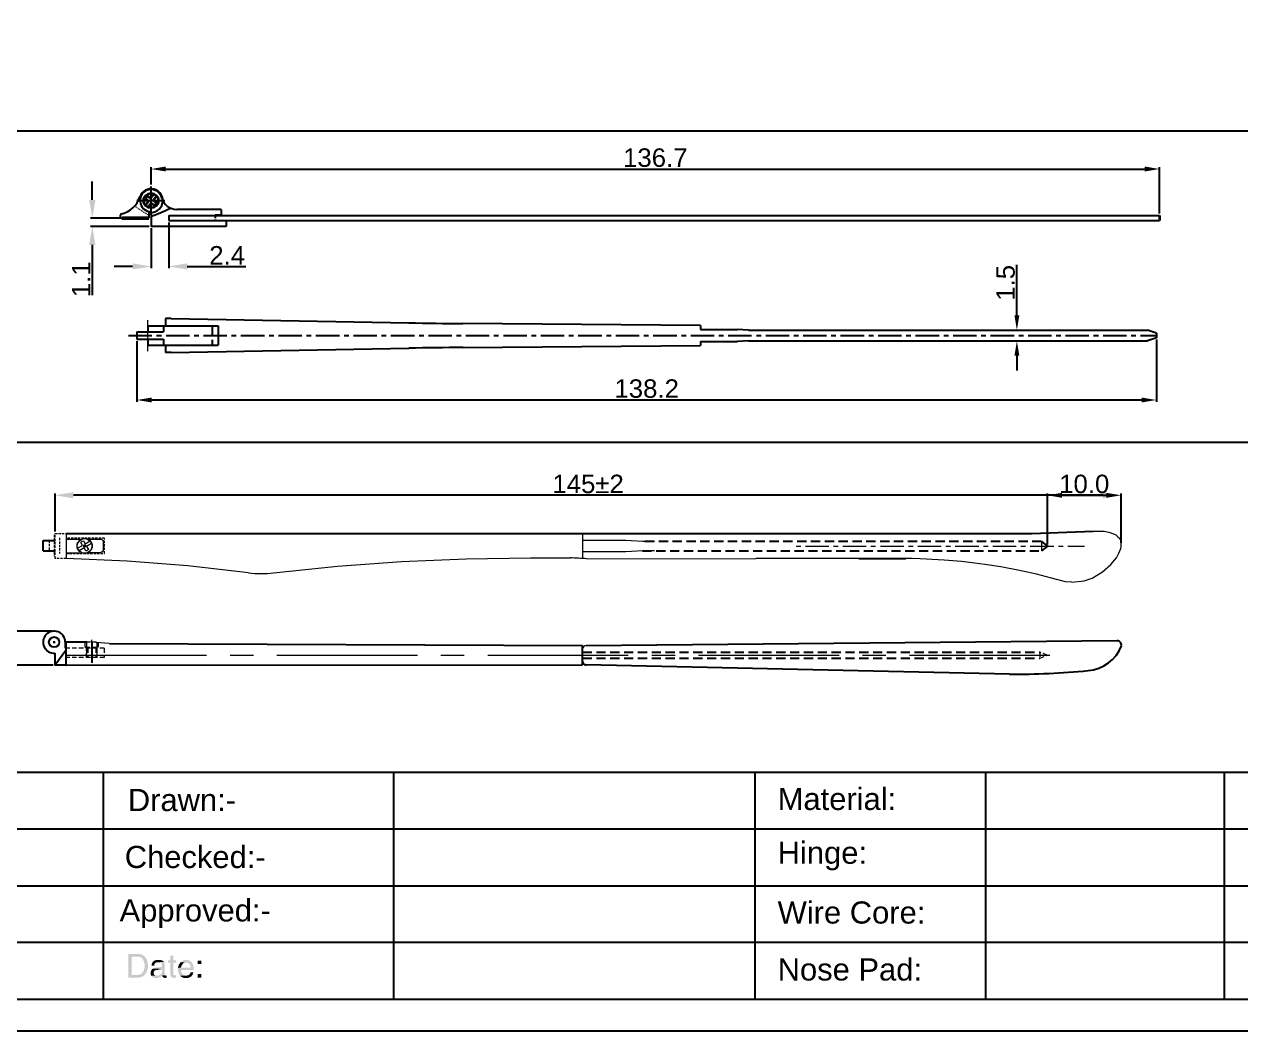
# Model space of a CAD drawing. Header units: millimetres. Extents: x 7018 to 13530, y 4187 to 5692.
# Drawn here: x 8500.9 to 8665.8, y 4951.9 to 5088.3 of the extents above; entities that cross this region are included whole.
import ezdxf

# ---------------------------------------------------------------- set-up
doc = ezdxf.new("R2010")
doc.units = ezdxf.units.MM
for name, pattern in [('CENTER', [50.8, 31.75, -6.35, 6.35, -6.35]), ('CENTER2', [28.575, 19.05, -3.175, 3.175, -3.175]), ('DASHEDX2', [38.1, 25.4, -12.7]), ('HIDDEN2', [0.1875, 0.125, -0.0625]), ('虛線', [19.05, 12.7, -6.35])]:
    doc.linetypes.add(name, pattern=pattern)
for name, color, linetype, lineweight in [('4 虛線', 2, '虛線', 9), ('DIM', 4, 'Continuous', 9), ('odj', 4, 'Continuous', 35), ('粗实线', 4, 'Continuous', 50), ('虚线', 1, 'HIDDEN2', 9)]:
    doc.layers.add(name, color=color, linetype=linetype, lineweight=lineweight)
for name, color, linetype in [('Center Line', 2, 'CENTER2'), ('Dimension', 3, 'Continuous'), ('hid', 3, 'DASHEDX2'), ('Hidden Line', 1, 'HIDDEN2'), ('PDF_0', 7, 'Continuous'), ('PDF_HID', 7, 'Continuous'), ('PDF_所有虚线', 7, 'Continuous'), ('中心线', 1, 'CENTER2')]:
    doc.layers.add(name, color=color, linetype=linetype)
doc.styles.get("Standard").update_dxf_attribs({"font": 'arial.ttf'})
doc.dimstyles.new('Standard$0', dxfattribs={"dimtxt": 2.3, "dimasz": 2, "dimexe": 1, "dimexo": 1, "dimgap": 1, "dimtad": 1, "dimdec": 1, "dimzin": 0, "dimdsep": 46, "dimtxsty": 'Standard', "dimcen": 0, "dimclrd": 4, "dimclre": 4, "dimclrt": 4, "dimadec": 1, "dimazin": 0, "dimtfac": 1, "dimtdec": 1, "dimtofl": 0, "dimtmove": 0, "dimatfit": 0, "dimfxl": 1, "dimtfillclr": 256, "dimtolj": 1, "dimtzin": 0, "dimlwd": -1, "dimlwe": -1, "dimarcsym": 1})

# ---------------------------------------------------------------- blocks, each defined once
blk = doc.blocks.new('*D2065')
at = {"layer": 'Defpoints', "color": 0, "transparency": 16777216}
for p in [(8520.51, 5061.66), (8518.11, 5060.86), (8518.11, 5055.44)]:
    blk.add_point(p, dxfattribs=at)
at = {"layer": 'Dimension', "color": 3, "transparency": 16777216}
for p, q in [((8520.51, 5061.41), (8520.51, 5055.19)), ((8518.11, 5060.61), (8518.11, 5055.19)), ((8515.61, 5055.44), (8513.11, 5055.44)), ((8523.01, 5055.44), (8530.97, 5055.44))]:
    blk.add_line(p, q, dxfattribs=at)
for points in [[(8515.61, 5055.86), (8515.61, 5055.03), (8518.11, 5055.44)], [(8523.01, 5055.86), (8523.01, 5055.03), (8520.51, 5055.44)]]:
    blk.add_solid(points, dxfattribs=at)
at = {"layer": 'Dimension', "transparency": 16777216, "insert": (8528.43, 5056.95), "char_height": 2.5, "attachment_point": 5}
blk.add_mtext('\\A1;2.4', dxfattribs=at)
blk = doc.blocks.new('*D3096')
at = {"layer": 'Defpoints', "color": 0, "transparency": 16777216}
for p in [(8517.81, 5061.96), (8510.15, 5060.86), (8518.11, 5060.86)]:
    blk.add_point(p, dxfattribs=at)
at = {"layer": 'Dimension', "color": 3, "transparency": 16777216}
for p, q in [((8510.15, 5064.46), (8510.15, 5066.96)), ((8517.56, 5061.96), (8509.9, 5061.96)), ((8517.86, 5060.86), (8509.9, 5060.86)), ((8510.15, 5058.36), (8510.15, 5051.53))]:
    blk.add_line(p, q, dxfattribs=at)
for points in [[(8509.73, 5064.46), (8510.57, 5064.46), (8510.15, 5061.96)], [(8509.73, 5058.36), (8510.57, 5058.36), (8510.15, 5060.86)]]:
    blk.add_solid(points, dxfattribs=at)
at = {"layer": 'Dimension', "transparency": 16777216, "insert": (8508.64, 5053.7), "char_height": 2.5, "attachment_point": 5, "rotation": 90}
blk.add_mtext('\\A1;1.1', dxfattribs=at)
blk = doc.blocks.new('1.8螺丝（十平面）')
at = {"layer": 'odj'}
for p, q in [((-0.45, 0.57), (-0.69, 0.25)), ((-0.69, 0.25), (-0.29, -0.04)), ((-0.45, 0.57), (-0.05, 0.28)), ((0.36, 0.83), (-0.05, 0.28)), ((0.68, 0.59), (0.27, 0.04)), ((0.27, 0.04), (0.67, -0.27)), ((-0.29, -0.04), (-0.69, -0.57)), ((0.03, -0.28), (-0.38, -0.82)), ((0.03, -0.28), (0.43, -0.59)), ((0.67, -0.27), (0.43, -0.59))]:
    blk.add_line(p, q, dxfattribs=at)
blk.add_circle((0, 0), 0.9, dxfattribs=at)
blk = doc.blocks.new('*D3097')
at = {"layer": 'Defpoints', "color": 0, "transparency": 16777216}
for p in [(8516.19, 5045.58), (8654.39, 5045.78), (8516.19, 5037.34)]:
    blk.add_point(p, dxfattribs=at)
at = {"layer": 'Dimension', "color": 3, "transparency": 16777216}
for p, q in [((8516.19, 5045.33), (8516.19, 5037.09)), ((8654.39, 5045.53), (8654.39, 5037.09)), ((8652.39, 5037.34), (8518.19, 5037.34))]:
    blk.add_line(p, q, dxfattribs=at)
for points in [[(8518.19, 5037.67), (8518.19, 5037.01), (8516.19, 5037.34)], [(8652.39, 5037.67), (8652.39, 5037.01), (8654.39, 5037.34)]]:
    blk.add_solid(points, dxfattribs=at)
at = {"layer": 'Dimension', "transparency": 16777216, "insert": (8585.29, 5038.87), "char_height": 2.5, "attachment_point": 5}
blk.add_mtext('\\A1;138.2', dxfattribs=at)
blk = doc.blocks.new('*D3098')
at = {"layer": 'Defpoints', "color": 0, "transparency": 16777216}
for p in [(8635.22, 5046.8), (8635.47, 5046.8), (8635.22, 5045.35)]:
    blk.add_point(p, dxfattribs=at)
at = {"layer": 'Dimension', "color": 3, "transparency": 16777216}
for p, q in [((8635.47, 5048.8), (8635.47, 5055.64)), ((8635.47, 5046.8), (8635.72, 5046.8)), ((8635.47, 5045.35), (8635.72, 5045.35)), ((8635.47, 5043.35), (8635.47, 5041.35))]:
    blk.add_line(p, q, dxfattribs=at)
for points in [[(8635.14, 5048.8), (8635.8, 5048.8), (8635.47, 5046.8)], [(8635.14, 5043.35), (8635.8, 5043.35), (8635.47, 5045.35)]]:
    blk.add_solid(points, dxfattribs=at)
at = {"layer": 'Dimension', "transparency": 16777216, "insert": (8633.94, 5053.22), "char_height": 2.5, "attachment_point": 5, "rotation": 90}
blk.add_mtext('\\A1;1.5', dxfattribs=at)
blk = doc.blocks.new('*D3099')
at = {"layer": 'Defpoints', "color": 0, "transparency": 16777216}
for p in [(8654.81, 5068.64), (8518.11, 5066.28), (8654.81, 5062.36)]:
    blk.add_point(p, dxfattribs=at)
at = {"layer": 'Dimension', "color": 3, "transparency": 16777216}
for p, q in [((8518.11, 5066.53), (8518.11, 5068.89)), ((8520.11, 5068.64), (8652.81, 5068.64)), ((8654.81, 5062.61), (8654.81, 5068.89))]:
    blk.add_line(p, q, dxfattribs=at)
for points in [[(8520.11, 5068.98), (8520.11, 5068.31), (8518.11, 5068.64)], [(8652.81, 5068.98), (8652.81, 5068.31), (8654.81, 5068.64)]]:
    blk.add_solid(points, dxfattribs=at)
at = {"layer": 'Dimension', "transparency": 16777216, "insert": (8586.46, 5070.17), "char_height": 2.5, "attachment_point": 5}
blk.add_mtext('\\A1;136.7', dxfattribs=at)
blk = doc.blocks.new('*D3102')
at = {"layer": 'Defpoints', "color": 0, "transparency": 16777216}
for p in [(8505.1, 5024.43), (8505.1, 5019.25), (8649.6, 5017.78)]:
    blk.add_point(p, dxfattribs=at)
at = {"layer": 'Dimension', "color": 3, "transparency": 16777216}
for p, q in [((8505.1, 5019.5), (8505.1, 5024.68)), ((8647.1, 5024.43), (8507.6, 5024.43)), ((8649.6, 5018.03), (8649.6, 5024.68))]:
    blk.add_line(p, q, dxfattribs=at)
for points in [[(8507.6, 5024.84), (8507.6, 5024.01), (8505.1, 5024.43)], [(8647.1, 5024.84), (8647.1, 5024.01), (8649.6, 5024.43)]]:
    blk.add_solid(points, dxfattribs=at)
at = {"layer": 'Dimension', "transparency": 16777216, "insert": (8577.35, 5025.95), "char_height": 2.5, "attachment_point": 5}
blk.add_mtext('\\A1;145±2', dxfattribs=at)
blk = doc.blocks.new('*D3103')
at = {"layer": 'Defpoints', "color": 0, "transparency": 16777216}
for p in [(8649.6, 5024.43), (8639.6, 5017.53), (8649.6, 5017.72)]:
    blk.add_point(p, dxfattribs=at)
at = {"layer": 'Dimension', "color": 3, "transparency": 16777216}
for p, q in [((8639.6, 5017.78), (8639.6, 5024.68)), ((8641.6, 5024.43), (8647.6, 5024.43)), ((8649.6, 5017.97), (8649.6, 5024.68))]:
    blk.add_line(p, q, dxfattribs=at)
for points in [[(8641.6, 5024.76), (8641.6, 5024.09), (8639.6, 5024.43)], [(8647.6, 5024.76), (8647.6, 5024.09), (8649.6, 5024.43)]]:
    blk.add_solid(points, dxfattribs=at)
at = {"layer": 'Dimension', "transparency": 16777216, "insert": (8644.6, 5025.95), "char_height": 2.5, "attachment_point": 5}
blk.add_mtext('\\A1;10.0', dxfattribs=at)
blk = doc.blocks.new('*D2067')
at = {"layer": 'Defpoints', "color": 0, "transparency": 16777216}
for p in [(8497.54, 5006.02), (8504.98, 5006.02), (8505.08, 5001.42)]:
    blk.add_point(p, dxfattribs=at)
at = {"layer": 'Dimension', "color": 3, "transparency": 16777216}
for p, q in [((8504.73, 5006.02), (8497.29, 5006.02)), ((8497.54, 5004.02), (8497.54, 5003.42)), ((8504.83, 5001.42), (8497.29, 5001.42)), ((8497.54, 5001.42), (8497.54, 4991.27))]:
    blk.add_line(p, q, dxfattribs=at)
for points in [[(8497.21, 5004.02), (8497.87, 5004.02), (8497.54, 5006.02)], [(8497.21, 5003.42), (8497.87, 5003.42), (8497.54, 5001.42)]]:
    blk.add_solid(points, dxfattribs=at)
at = {"layer": 'Dimension', "transparency": 16777216, "insert": (8496.01, 4993.85), "char_height": 2.5, "attachment_point": 5, "rotation": 90}
blk.add_mtext('\\A1;4.6', dxfattribs=at)
blk = doc.blocks.new('ergere')
for p, q in [((2250.31, 1492.68), (2250.31, 1495.48)), ((2250.31, 1495.48), (2253.51, 1495.48)), ((2250.31, 1492.68), (2253.51, 1492.68))]:
    blk.add_line(p, q)
at = {"layer": 'Hidden Line', "linetype": 'HIDDEN2', "lineweight": 20, "ltscale": 5}
for p, q in [((2253.31, 1497.01), (2253.31, 1491.27)), ((2251.91, 1495.48), (2251.91, 1492.68)), ((2254.71, 1496.18), (2254.71, 1491.98))]:
    blk.add_line(p, q, dxfattribs=at)
blk.add_lwpolyline([(2256.51, 1497.37), (2256.51, 1490.65), (2253.51, 1490.65), (2253.51, 1497.37)], close=True, dxfattribs=at)
blk.add_lwpolyline([(2256.51, 1491.98), (2266.91, 1491.98), (2266.91, 1496.15), (2256.51, 1496.15)], dxfattribs=at)

msp = doc.modelspace()

# ---------------------------------------------------------------- hatches: boundary and pattern name
at = {"transparency": 33554559}
for points in [[(8516.326, 4962.27), (8515.017, 4962.27), (8515.017, 4959.065), (8516.507, 4959.065), (8516.597, 4959.111), (8516.687, 4959.111), (8516.778, 4959.156), (8516.823, 4959.156), (8516.913, 4959.201), (8517.003, 4959.246), (8517.048, 4959.291), (8517.139, 4959.336), (8517.184, 4959.381), (8517.229, 4959.427), (8515.469, 4959.427), (8515.469, 4961.909), (8516.281, 4961.909), (8517.229, 4961.954), (8517.139, 4961.999), (8517.093, 4962.044), (8517.003, 4962.089), (8516.958, 4962.134), (8516.868, 4962.18), (8516.778, 4962.225), (8516.597, 4962.225), (8516.552, 4962.27), (8516.462, 4962.27)], [(8517.229, 4961.954), (8516.281, 4961.909), (8516.416, 4961.909), (8516.507, 4961.864), (8516.597, 4961.864), (8516.642, 4961.819), (8516.732, 4961.819), (8516.823, 4961.773), (8516.868, 4961.683), (8516.913, 4961.638), (8517.003, 4961.593), (8517.048, 4961.503), (8517.048, 4961.457), (8517.093, 4961.367), (8517.139, 4961.322), (8517.139, 4961.232), (8517.184, 4961.142), (8517.184, 4961.051), (8517.229, 4960.961), (8517.229, 4960.374), (8517.184, 4960.284), (8517.184, 4960.194), (8517.139, 4960.103), (8517.139, 4960.013), (8517.093, 4959.968), (8517.048, 4959.878), (8517.003, 4959.833), (8516.958, 4959.742), (8516.958, 4959.742), (8516.913, 4959.652), (8516.823, 4959.607), (8516.778, 4959.562), (8516.687, 4959.517), (8516.597, 4959.517), (8516.552, 4959.472), (8516.462, 4959.472), (8516.371, 4959.427), (8515.469, 4959.427), (8517.229, 4959.427), (8517.319, 4959.517), (8517.319, 4959.517), (8517.364, 4959.607), (8517.409, 4959.652), (8517.454, 4959.697), (8517.5, 4959.788), (8517.545, 4959.878), (8517.545, 4959.923), (8517.59, 4960.013), (8517.59, 4960.103), (8517.635, 4960.194), (8517.635, 4960.284), (8517.68, 4960.374), (8517.68, 4960.916), (8517.635, 4961.006), (8517.635, 4961.187), (8517.59, 4961.277), (8517.59, 4961.322), (8517.545, 4961.412), (8517.545, 4961.503), (8517.5, 4961.548), (8517.454, 4961.638), (8517.409, 4961.728), (8517.364, 4961.773), (8517.319, 4961.819), (8517.274, 4961.909)], [(8519.892, 4961.187), (8519.079, 4961.142), (8519.26, 4961.142), (8519.305, 4961.096), (8519.395, 4961.096), (8519.44, 4961.051), (8519.531, 4961.006), (8519.576, 4960.916), (8519.576, 4960.826), (8519.621, 4960.735), (8519.621, 4960.735), (8519.576, 4960.645), (8519.576, 4960.6), (8519.531, 4960.555), (8519.44, 4960.51), (8519.395, 4960.51), (8519.305, 4960.465), (8518.808, 4960.419), (8518.673, 4960.419), (8518.583, 4960.374), (8518.493, 4960.329), (8518.447, 4960.329), (8518.357, 4960.284), (8519.621, 4960.239), (8519.621, 4959.923), (8519.576, 4959.833), (8519.576, 4959.697), (8519.531, 4959.652), (8519.44, 4959.562), (8519.395, 4959.517), (8519.35, 4959.472), (8519.305, 4959.427), (8519.215, 4959.381), (8519.124, 4959.381), (8519.034, 4959.336), (8518.131, 4959.336), (8518.177, 4959.246), (8518.267, 4959.201), (8518.312, 4959.156), (8518.357, 4959.111), (8518.447, 4959.065), (8518.493, 4959.065), (8518.583, 4959.02), (8519.079, 4959.02), (8519.124, 4959.065), (8519.215, 4959.111), (8519.305, 4959.111), (8519.35, 4959.156), (8519.44, 4959.201), (8519.531, 4959.291), (8519.531, 4959.291), (8519.621, 4959.381), (8520.027, 4959.381), (8519.982, 4959.472), (8519.982, 4960.916), (8519.937, 4961.006), (8519.937, 4961.096)], [(8519.124, 4961.457), (8518.808, 4961.457), (8518.718, 4961.412), (8518.628, 4961.367), (8518.583, 4961.367), (8518.493, 4961.322), (8518.447, 4961.277), (8518.402, 4961.232), (8518.357, 4961.187), (8518.312, 4961.142), (8518.267, 4961.051), (8518.222, 4960.961), (8518.177, 4960.871), (8518.177, 4960.69), (8518.538, 4960.69), (8518.538, 4960.826), (8518.583, 4960.916), (8518.628, 4960.961), (8518.673, 4961.051), (8518.718, 4961.051), (8518.808, 4961.096), (8518.899, 4961.142), (8519.079, 4961.142), (8519.892, 4961.187), (8519.846, 4961.232), (8519.756, 4961.277), (8519.711, 4961.322), (8519.666, 4961.367), (8519.576, 4961.412), (8519.485, 4961.412), (8519.44, 4961.457), (8519.215, 4961.457)], [(8521.155, 4962.044), (8520.749, 4962.044), (8520.749, 4961.412), (8520.433, 4961.412), (8520.433, 4961.096), (8520.749, 4961.096), (8520.749, 4959.381), (8520.794, 4959.291), (8520.839, 4959.201), (8520.839, 4959.156), (8520.885, 4959.111), (8520.93, 4959.111), (8521.02, 4959.065), (8521.11, 4959.065), (8521.2, 4959.02), (8521.246, 4959.02), (8521.291, 4959.065), (8521.516, 4959.065), (8521.516, 4959.381), (8521.291, 4959.381), (8521.2, 4959.427), (8521.155, 4959.472), (8521.155, 4961.096), (8521.516, 4961.096), (8521.516, 4961.412), (8521.155, 4961.412)], [(8522.87, 4961.457), (8522.645, 4961.457), (8522.554, 4961.412), (8522.509, 4961.412), (8522.419, 4961.367), (8522.329, 4961.322), (8522.284, 4961.277), (8522.193, 4961.232), (8522.148, 4961.187), (8522.103, 4961.142), (8522.87, 4961.096), (8523.051, 4961.096), (8523.141, 4961.051), (8523.231, 4961.006), (8523.277, 4960.961), (8523.322, 4960.916), (8523.322, 4960.916), (8523.367, 4960.826), (8523.412, 4960.78), (8523.457, 4960.69), (8523.457, 4960.6), (8523.502, 4960.51), (8523.502, 4960.419), (8522.193, 4960.419), (8521.787, 4960.374), (8521.787, 4959.923), (8521.832, 4959.833), (8521.832, 4959.742), (8521.877, 4959.652), (8521.877, 4959.607), (8521.923, 4959.517), (8521.968, 4959.427), (8522.013, 4959.381), (8522.058, 4959.336), (8522.87, 4959.336), (8522.78, 4959.336), (8522.69, 4959.381), (8522.6, 4959.381), (8522.554, 4959.427), (8522.464, 4959.472), (8522.419, 4959.517), (8522.374, 4959.562), (8522.329, 4959.607), (8522.284, 4959.652), (8522.284, 4959.742), (8522.238, 4959.788), (8522.238, 4959.878), (8522.193, 4960.013), (8522.193, 4960.103), (8523.908, 4960.103), (8523.908, 4960.419), (8523.863, 4960.51), (8523.863, 4960.69), (8523.818, 4960.78), (8523.773, 4960.871), (8523.773, 4960.916), (8523.728, 4961.006), (8523.683, 4961.051), (8523.638, 4961.142), (8523.592, 4961.187), (8523.502, 4961.232), (8523.457, 4961.277), (8523.367, 4961.322), (8523.322, 4961.367), (8523.231, 4961.412), (8523.141, 4961.457), (8522.961, 4961.457)], [(8522.103, 4961.142), (8522.058, 4961.096), (8522.013, 4961.006), (8521.968, 4960.961), (8521.923, 4960.871), (8521.877, 4960.826), (8521.877, 4960.735), (8521.832, 4960.645), (8521.832, 4960.555), (8521.787, 4960.465), (8521.787, 4960.374), (8522.193, 4960.419), (8522.193, 4960.51), (8522.238, 4960.6), (8522.238, 4960.69), (8522.284, 4960.735), (8522.329, 4960.826), (8522.374, 4960.871), (8522.419, 4960.916), (8522.464, 4961.006), (8522.554, 4961.051), (8522.6, 4961.051), (8522.69, 4961.096), (8522.87, 4961.096)], [(8524.946, 4960.916), (8524.946, 4961.367), (8524.45, 4961.367), (8524.45, 4960.916)], [(8518.357, 4960.284), (8518.312, 4960.239), (8518.222, 4960.194), (8518.222, 4960.149), (8518.177, 4960.103), (8518.131, 4960.013), (8518.086, 4959.968), (8518.086, 4959.878), (8518.041, 4959.788), (8518.041, 4959.562), (8518.086, 4959.472), (8518.086, 4959.381), (8518.131, 4959.336), (8518.854, 4959.336), (8518.718, 4959.336), (8518.628, 4959.381), (8518.583, 4959.427), (8518.538, 4959.472), (8518.493, 4959.562), (8518.447, 4959.652), (8518.447, 4959.788), (8518.493, 4959.878), (8518.538, 4959.923), (8518.583, 4960.013), (8518.628, 4960.013), (8518.718, 4960.058), (8518.808, 4960.103), (8518.989, 4960.103), (8519.35, 4960.194), (8519.531, 4960.194), (8519.621, 4960.239)], [(8520.027, 4959.381), (8519.621, 4959.381), (8519.621, 4959.291), (8520.117, 4959.336), (8520.117, 4959.336)], [(8520.253, 4959.336), (8520.117, 4959.336), (8519.621, 4959.291), (8519.666, 4959.201), (8519.711, 4959.156), (8519.711, 4959.156), (8519.756, 4959.111), (8519.846, 4959.065), (8519.937, 4959.02), (8520.117, 4959.02), (8520.162, 4959.065), (8520.253, 4959.065)], [(8523.863, 4959.788), (8523.457, 4959.788), (8523.457, 4959.652), (8523.412, 4959.607), (8523.322, 4959.517), (8523.277, 4959.472), (8523.231, 4959.427), (8523.141, 4959.381), (8523.051, 4959.381), (8522.961, 4959.336), (8522.058, 4959.336), (8522.103, 4959.246), (8522.193, 4959.201), (8522.238, 4959.156), (8522.329, 4959.111), (8522.419, 4959.065), (8522.464, 4959.065), (8522.554, 4959.02), (8523.141, 4959.02), (8523.231, 4959.065), (8523.322, 4959.111), (8523.367, 4959.111), (8523.457, 4959.156), (8523.502, 4959.201), (8523.592, 4959.246), (8523.638, 4959.336), (8523.683, 4959.381), (8523.728, 4959.472), (8523.773, 4959.517), (8523.818, 4959.607), (8523.818, 4959.697)], [(8524.946, 4959.065), (8524.946, 4959.562), (8524.45, 4959.562), (8524.45, 4959.065)]]:
    msp.add_hatch(color=256, dxfattribs=at).paths.add_polyline_path(points)

# ---------------------------------------------------------------- linework, layer by layer
for p, q in [((8430.963, 5073.816), (8827.401, 5073.816)), ((8527.613, 5063.163), (8521.599, 5063.163)), ((8527.613, 5063.163), (8527.613, 5062.383)), ((8517.813, 5062.791), (8517.813, 5061.963)), ((8518.113, 5062.863), (8518.113, 5060.863)), ((8520.513, 5062.363), (8654.813, 5062.363)), ((8520.513, 5062.363), (8520.513, 5061.663)), ((8520.513, 5061.663), (8654.813, 5061.663)), ((8527.613, 5062.383), (8526.813, 5062.383)), ((8528.313, 5061.663), (8528.313, 5060.863)), ((8528.313, 5060.863), (8518.113, 5060.863)), ((8520.089, 5048.379), (8520.089, 5047.379)), ((8520.839, 5048.379), (8520.089, 5048.379)), ((8520.839, 5048.379), (8553.057, 5047.795)), ((8516.189, 5046.579), (8519.814, 5046.579)), ((8516.189, 5046.579), (8516.189, 5045.579)), ((8517.689, 5047.379), (8527.189, 5047.379)), ((8517.689, 5047.379), (8517.689, 5046.579)), ((8519.814, 5047.379), (8519.814, 5046.579)), ((8527.189, 5047.379), (8527.189, 5044.779)), ((8592.589, 5047.429), (8560.372, 5047.698)), ((8592.589, 5047.429), (8592.589, 5046.904)), ((8592.589, 5046.904), (8597.589, 5046.904)), ((8599.089, 5046.804), (8597.589, 5046.904)), ((8599.089, 5046.804), (8653.189, 5046.804)), ((8654.389, 5046.379), (8653.189, 5046.804)), ((8516.189, 5045.579), (8519.814, 5045.579)), ((8517.689, 5045.579), (8517.689, 5044.779)), ((8519.814, 5045.579), (8519.814, 5044.779)), ((8592.589, 5045.254), (8592.589, 5044.729)), ((8592.589, 5045.254), (8597.589, 5045.254)), ((8599.089, 5045.354), (8597.589, 5045.254)), ((8599.089, 5045.354), (8653.189, 5045.354)), ((8654.389, 5045.779), (8653.189, 5045.354)), ((8654.389, 5046.379), (8654.389, 5045.779)), ((8517.689, 5044.779), (8527.189, 5044.779)), ((8520.089, 5044.779), (8520.089, 5043.779)), ((8520.839, 5043.779), (8520.089, 5043.779)), ((8520.839, 5043.779), (8553.057, 5044.362)), ((8560.372, 5044.459), (8592.589, 5044.729)), ((8430.963, 5031.644), (8827.401, 5031.644)), ((8506.601, 5019.245), (8637.474, 5019.245)), ((8637.474, 5019.245), (8645.793, 5019.563)), ((8614.043, 5015.88), (8620.398, 5015.88)), ((8506.481, 5004.523), (8506.481, 5003.723)), ((8506.581, 5003.723), (8506.581, 5001.423)), ((8506.601, 5004.553), (8509.407, 5004.55)), ((8512.464, 5004.341), (8576.601, 5004.061)), ((8576.601, 5001.446), (8576.601, 5004.061)), ((8505.081, 5001.423), (8506.581, 5003.423)), ((8505.081, 5003.026), (8505.081, 5001.423)), ((8506.581, 5001.423), (8505.081, 5001.423)), ((8506.581, 5001.408), (8576.601, 5001.448)), ((8634.457, 5000.192), (8577.091, 5001.43)), ((8418.145, 4956.132), (8827.401, 4956.132))]:
    msp.add_line(p, q)
at = {"color": 1}
for p, q in [((8638.809, 5018.166), (8639.603, 5017.529)), ((8639.603, 5017.529), (8638.809, 5016.896))]:
    msp.add_line(p, q, dxfattribs=at)
at = {"linetype": 'Continuous'}
for p, q in [((8504.841, 5004.523), (8505.121, 5004.523)), ((8504.981, 5004.383), (8504.981, 5004.663))]:
    msp.add_line(p, q, dxfattribs=at)
at = {"ltscale": 5}
for p, q in [((8577.1, 5004.06), (8649.053, 5004.729)), ((8576.601, 5001.93), (8576.601, 5003.578))]:
    msp.add_line(p, q, dxfattribs=at)
msp.add_lwpolyline([(8831.439, 4951.873), (8831.439, 5248.873), (8411.439, 5248.873), (8411.439, 4951.873)], close=True)
at = {"color": 7, "linetype": 'Continuous', "lineweight": 20, "ltscale": 0.036}
for points in [[(8508.164, 5017.241), (8508.836, 5017.637), (8508.597, 5018.042, -0.145898), (8508.941, 5018.246), (8509.18, 5017.84), (8509.852, 5018.236)], [(8510.055, 5017.892), (8509.384, 5017.496), (8509.623, 5017.09, -0.145898), (8509.278, 5016.887), (8509.039, 5017.292), (8508.367, 5016.896)]]:
    msp.add_lwpolyline(points, format="xyb", dxfattribs=at)
for points in [[(8430.963, 4986.912), (8827.401, 4986.912)], [(8511.632, 4986.912), (8511.632, 4956.132)], [(8550.988, 4986.912), (8550.988, 4956.132)], [(8599.956, 4986.912), (8599.956, 4956.132)], [(8631.233, 4986.912), (8631.233, 4956.132)], [(8663.547, 4986.912), (8663.547, 4956.132)], [(8430.963, 4979.24), (8727.093, 4979.24)], [(8430.963, 4971.522), (8780.033, 4971.522)], [(8430.963, 4963.849), (8727.093, 4963.849)]]:
    msp.add_lwpolyline(points)
for centre, radius in [((8518.113, 5064.363), 1), ((8504.981, 5004.523), 0.7)]:
    msp.add_circle(centre, radius)
at = {"lineweight": 20}
for radius in [1.025, 1]:
    msp.add_circle((8509.11, 5017.566), radius, dxfattribs=at)
for centre, radius, start, end in [((8513.264, 5065.943), 3.5, 284.4656, 341.95812), ((8518.113, 5064.363), 1.6, 259.19308, 161.95812), ((8518.113, 5064.363), 1.5, 14.47751, 270), ((8521.599, 5065.263), 2.1, 194.47751, 270), ((8510.749, 5083.217), 22.237, 289.34043, 296.6871), ((8514.213, 5062.263), 0.3, 104.4656, 270), ((8566.644, 5797.672), 750, 268.962002, 269.520883), ((8566.644, 4294.485), 750, 90.479117, 91.037998), ((8504.981, 5004.523), 1.5, 0, 273.82255), ((8577.101, 5001.93), 0.5, 180, 268.76405)]:
    msp.add_arc(centre, radius, start, end)
msp.add_arc((8577.101, 5003.56), 0.5, 90.19783, 177.99464, dxfattribs=at)
at = {"ltscale": 5}
for centre, radius, start, end in [((8644.767, 5005.855), 5.189, 273.97354, 339.61624), ((8649.032, 5004.125), 0.604, 352.66604, 89.7767), ((8635.294, 5099.032), 98.844, 269.51483, 275.70915)]:
    msp.add_arc(centre, radius, start, end, dxfattribs=at)
at = {"layer": '4 虛線', "linetype": 'CENTER', "ltscale": 0.133361}
msp.add_line((8517.689, 5043.979), (8517.689, 5048.179), dxfattribs=at)
at = {"layer": 'Center Line', "linetype": 'CENTER', "ltscale": 0.1}
msp.add_line((8515.065, 5046.079), (8654.389, 5046.079), dxfattribs=at)
at = {"layer": 'Center Line', "ltscale": 15}
for p, q in [((8508.899, 5017.562), (8509.335, 5017.562)), ((8509.11, 5017.75), (8509.11, 5017.378))]:
    msp.add_line(p, q, dxfattribs=at)
at = {"layer": 'Center Line', "ltscale": 0.2}
msp.add_line((8510.081, 5004.611), (8510.081, 5001.728), dxfattribs=at)
at = {"layer": 'Center Line', "lineweight": 5}
msp.add_line((8506.601, 5002.748), (8640.547, 5002.748), dxfattribs=at)
for points in [[(8605.534, 5017.531), (8606.169, 5017.531)], [(8606.804, 5017.531), (8609.979, 5017.531)], [(8610.614, 5017.531), (8611.249, 5017.531)], [(8611.884, 5017.531), (8615.059, 5017.531)], [(8615.694, 5017.531), (8616.329, 5017.531)], [(8616.964, 5017.531), (8620.139, 5017.531)], [(8620.774, 5017.531), (8621.409, 5017.531)], [(8622.044, 5017.531), (8625.219, 5017.531)], [(8625.854, 5017.531), (8626.489, 5017.531)], [(8627.124, 5017.531), (8630.299, 5017.531)], [(8630.934, 5017.531), (8631.569, 5017.531)], [(8632.204, 5017.531), (8635.379, 5017.531)], [(8636.014, 5017.531), (8636.649, 5017.531)], [(8637.284, 5017.531), (8640.459, 5017.531)], [(8641.094, 5017.531), (8641.729, 5017.531)], [(8642.364, 5017.531), (8644.65, 5017.531)]]:
    msp.add_lwpolyline(points, dxfattribs=at)
at = {"layer": 'DIM'}
msp.add_line((8520.513, 5062.363), (8520.513, 5061.663), dxfattribs=at)
at = {"layer": 'hid', "ltscale": 0.015}
msp.add_line((8526.813, 5062.383), (8526.813, 5061.663), dxfattribs=at)
at = {"layer": 'hid', "ltscale": 0.05}
msp.add_line((8526.389, 5047.379), (8526.389, 5044.779), dxfattribs=at)
at = {"layer": 'Hidden Line', "linetype": 'HIDDEN2', "lineweight": 20, "ltscale": 5}
for p, q in [((8511.781, 5003.723), (8506.481, 5003.723)), ((8509.178, 5003.859), (8509.174, 5004.559)), ((8509.174, 5004.559), (8510.989, 5004.547)), ((8509.178, 5003.859), (8510.984, 5003.859)), ((8509.379, 5002.423), (8509.375, 5003.859)), ((8509.381, 5004.55), (8509.381, 5002.423)), ((8509.531, 5003.723), (8509.531, 5002.423)), ((8510.081, 5002.423), (8510.081, 5004.823)), ((8510.631, 5003.723), (8510.631, 5002.423)), ((8510.781, 5004.456), (8510.781, 5002.423)), ((8510.984, 5003.859), (8510.989, 5004.559)), ((8511.781, 5003.723), (8511.781, 5002.423)), ((8511.781, 5002.423), (8506.581, 5002.423)), ((8510.781, 5002.423), (8509.381, 5002.423)), ((8638.591, 5003.15), (8638.591, 5002.35)), ((8639.591, 5002.75), (8638.591, 5003.15)), ((8638.591, 5002.35), (8639.591, 5002.75))]:
    msp.add_line(p, q, dxfattribs=at)
at = {"layer": 'Hidden Line', "ltscale": 10}
for p, q in [((8576.601, 5003.15), (8638.591, 5003.15)), ((8576.601, 5002.35), (8638.591, 5002.35))]:
    msp.add_line(p, q, dxfattribs=at)
at = {"layer": 'Hidden Line', "color": 1, "lineweight": 5, "ltscale": 15}
for points in [[(8506.601, 5018.483), (8508.57, 5018.483)], [(8509.395, 5018.483), (8511.3, 5018.483), (8511.364, 5018.483), (8511.427, 5018.42), (8511.491, 5018.42), (8511.554, 5018.356), (8511.618, 5018.293), (8511.618, 5018.229), (8511.618, 5018.166), (8511.618, 5016.959), (8511.618, 5016.896), (8511.618, 5016.832), (8511.554, 5016.832), (8511.554, 5016.769), (8511.491, 5016.705), (8511.427, 5016.705), (8511.364, 5016.705), (8511.3, 5016.642), (8509.395, 5016.642)], [(8506.601, 5016.642), (8508.57, 5016.642)]]:
    msp.add_lwpolyline(points, dxfattribs=at)
at = {"layer": 'Hidden Line', "ltscale": 10}
for points in [[(8638.809, 5018.166), (8584.706, 5018.166)], [(8584.706, 5016.896), (8638.809, 5016.896)]]:
    msp.add_lwpolyline(points, dxfattribs=at)
at = {"layer": 'Hidden Line', "linetype": 'HIDDEN2', "lineweight": 20, "ltscale": 5}
msp.add_lwpolyline([(8510.771, 5003.859), (8510.777, 5002.423)], dxfattribs=at)
at = {"layer": 'odj'}
for p, q in [((8528.313, 5061.663), (8528.313, 5061.663)), ((8654.813, 5062.363), (8654.813, 5061.663))]:
    msp.add_line(p, q, dxfattribs=at)
at = {"layer": 'PDF_0', "lineweight": 5}
for p, q in [((8506.601, 5004.553), (8506.581, 5001.408)), ((8509.407, 5004.55), (8506.601, 5004.553)), ((8512.464, 5004.341), (8509.407, 5004.55))]:
    msp.add_line(p, q, dxfattribs=at)
for points in [[(8506.601, 5019.245), (8506.601, 5015.88)], [(8576.601, 5019.245), (8576.601, 5015.88)], [(8531.303, 5013.911), (8523.111, 5014.864), (8514.856, 5015.499), (8506.601, 5015.88)], [(8534.732, 5013.911), (8543.368, 5014.8), (8552.067, 5015.435), (8560.83, 5015.816), (8569.53, 5015.943), (8574.927, 5015.943)], [(8577.15, 5015.816), (8600.073, 5015.88)]]:
    msp.add_lwpolyline(points, dxfattribs=at)
for centre, radius, start, end in [((8574.342, 4986.153), 29.795, 84.5899, 88.87582), ((8533.017, 5029.827), 16.008, 263.85186, 276.14814)]:
    msp.add_arc(centre, radius, start, end, dxfattribs=at)
at = {"layer": 'PDF_HID', "lineweight": 5}
for points in [[(8649.539, 5017.213), (8649.603, 5017.467), (8649.603, 5017.721)], [(8649.603, 5017.721), (8649.603, 5017.785), (8649.603, 5018.102)]]:
    msp.add_lwpolyline(points, dxfattribs=at)
at = {"layer": 'PDF_所有虚线', "color": 1, "lineweight": 5}
for p, q in [((8583.245, 5018.235), (8582.483, 5018.293)), ((8584.706, 5018.166), (8583.245, 5018.235)), ((8584.706, 5016.896), (8583.245, 5016.826)), ((8585.15, 5018.166), (8584.706, 5018.166)), ((8586.357, 5016.896), (8584.706, 5016.896)), ((8586.357, 5018.166), (8585.15, 5018.166)), ((8638.809, 5018.166), (8638.809, 5016.896)), ((8583.245, 5016.826), (8582.483, 5016.769))]:
    msp.add_line(p, q, dxfattribs=at)
at = {"layer": 'PDF_所有虚线', "lineweight": 5}
for points in [[(8645.793, 5019.563), (8645.793, 5019.563), (8646.555, 5019.563), (8647.317, 5019.563), (8647.952, 5019.436), (8648.587, 5019.182), (8648.904, 5019.055), (8649.158, 5018.801), (8649.349, 5018.674), (8649.412, 5018.483), (8649.539, 5018.293), (8649.603, 5018.102)], [(8648.206, 5015.054), (8648.968, 5015.943), (8649.285, 5016.578), (8649.539, 5017.213)], [(8601.851, 5015.88), (8600.073, 5015.88)], [(8604.264, 5015.88), (8601.851, 5015.88)], [(8609.28, 5015.88), (8604.264, 5015.88)], [(8611.693, 5015.88), (8609.28, 5015.88)], [(8614.043, 5015.88), (8611.693, 5015.88)], [(8622.366, 5015.816), (8621.287, 5015.88), (8620.398, 5015.88)], [(8625.6, 5015.626), (8622.366, 5015.816)], [(8627.949, 5015.435), (8625.6, 5015.626)], [(8631.124, 5015.054), (8629.791, 5015.245), (8627.949, 5015.435)], [(8633.283, 5014.737), (8631.124, 5015.054)], [(8635.823, 5014.229), (8633.283, 5014.737)], [(8638.109, 5013.721), (8635.823, 5014.229)], [(8642.935, 5012.641), (8642.046, 5012.705), (8640.141, 5013.213), (8638.109, 5013.721)], [(8645.666, 5013.213), (8647.063, 5014.038), (8648.206, 5015.054)], [(8642.935, 5012.641), (8644.586, 5012.832), (8645.666, 5013.213)]]:
    msp.add_lwpolyline(points, dxfattribs=at)
at = {"layer": 'PDF_所有虚线', "color": 1, "lineweight": 5, "ltscale": 15}
for points in [[(8582.483, 5018.293), (8576.601, 5018.293)], [(8582.483, 5016.769), (8576.601, 5016.769)]]:
    msp.add_lwpolyline(points, dxfattribs=at)
at = {"layer": '中心线', "ltscale": 0.2}
for p, q in [((8518.113, 5062.444), (8518.113, 5066.282)), ((8516.194, 5064.363), (8520.032, 5064.363))]:
    msp.add_line(p, q, dxfattribs=at)
at = {"layer": '粗实线'}
msp.add_line((8514.213, 5061.963), (8517.813, 5061.963), dxfattribs=at)
at = {"layer": '虚线', "ltscale": 0.2}
msp.add_line((8515.875, 5063.612), (8517.813, 5062.377), dxfattribs=at)

# ---------------------------------------------------------------- block references
for name, p, xscale, yscale, zscale in [('1.8螺丝（十平面）', (8518.113, 5064.363), 1.111110999999999, 1.111110999999999, 1.111110999999999), ('ergere', (7378.345, 4270.558), 0.5, 0.5, 0.5)]:
    msp.add_blockref(name, p, dxfattribs=dict(xscale=xscale, yscale=yscale, zscale=zscale))

# ---------------------------------------------------------------- texts
at = {"width": 34.34827, "attachment_point": 5}
for s, insert, char_height in [('Drawn:-', (8522.3, 4983.111), 2.9997), ('\\pxql;Material:', (8620.221, 4983.255), 2.99966), ('\\pxql;Hinge:', (8620.221, 4975.537), 2.99966), ('Checked:-', (8524.097, 4975.393), 2.9997), ('Approved:-', (8524.097, 4967.721), 2.9997), ('\\pxql; Wire Core:', (8619.053, 4967.864), 2.99966), ('\\pxql;Nose Pad:', (8620.221, 4960.147), 2.99966)]:
    msp.add_mtext(s, dxfattribs=dict(at, insert=insert, char_height=char_height))

# ---------------------------------------------------------------- dimensions: what is measured, and where the dimension line sits
at = {"layer": 'Dimension'}
for base, p1, p2, override, picture, middle in [((8654.813, 5068.643), (8518.113, 5066.282), (8654.813, 5062.363), {"dimtxt": 2.5, "dimexe": 0.25, "dimexo": 0.25, "dimgap": 0.25, "dimclrd": 3, "dimclre": 3, "dimclrt": 256, "dimadec": 2, "dimtdec": 2, "dimatfit": 3}, '*D3099', (8586.463, 5070.171)), ((8516.189, 5037.341), (8654.389, 5045.779), (8516.189, 5045.579), {"dimtxt": 2.5, "dimexe": 0.25, "dimexo": 0.25, "dimgap": 0.25, "dimclrd": 3, "dimclre": 3, "dimclrt": 256, "dimadec": 2, "dimtdec": 2, "dimatfit": 3}, '*D3097', (8585.289, 5038.868)), ((8505.101, 5024.425), (8649.603, 5017.785), (8505.101, 5019.245), {"dimtxt": 2.5, "dimasz": 2.5, "dimexe": 0.25, "dimexo": 0.25, "dimgap": 0.25, "dimdec": 0, "dimclrd": 3, "dimclre": 3, "dimclrt": 256, "dimadec": 0, "dimtol": 1, "dimtp": 2, "dimtm": 2, "dimtdec": 0, "dimatfit": 3}, '*D3102', (8577.352, 5025.951)), ((8649.603, 5024.425), (8639.603, 5017.529), (8649.603, 5017.721), {"dimtxt": 2.5, "dimexe": 0.25, "dimexo": 0.25, "dimgap": 0.25, "dimtad": 1, "dimtih": 0, "dimtoh": 0, "dimclrd": 3, "dimclre": 3, "dimclrt": 256, "dimadec": 2, "dimtp": 1, "dimtm": 1, "dimtdec": 0, "dimatfit": 3}, '*D3103', (8644.603, 5025.951))]:
    dim = msp.add_linear_dim(base=base, p1=p1, p2=p2, dimstyle='Standard$0', override=override, dxfattribs=at)
    dim.commit()
    dim.dimension.update_dxf_attribs({"geometry": picture, "text_midpoint": middle})
for base, p1, p2, override, picture, middle in [((8510.149, 5060.863), (8517.813, 5061.963), (8518.113, 5060.863), {"dimtxt": 2.5, "dimasz": 2.5, "dimexe": 0.25, "dimexo": 0.25, "dimgap": 0.25, "dimclrd": 3, "dimclre": 3, "dimclrt": 256, "dimadec": 2, "dimtdec": 2, "dimatfit": 3}, '*D3096', (8508.644, 5053.696)), ((8635.470311792, 5046.80351176), (8635.223436197, 5045.35351176), (8635.223436197, 5046.80351176), {"dimtxt": 2.5, "dimexe": 0.25, "dimexo": 0.25, "dimgap": 0.25, "dimclrd": 3, "dimclre": 3, "dimclrt": 256, "dimadec": 2, "dimtdec": 2, "dimatfit": 3}, '*D3098', (8633.943879323, 5053.220974243))]:
    dim = msp.add_linear_dim(base=base, p1=p1, p2=p2, angle=90, dimstyle='Standard$0', override=override, dxfattribs=at)
    dim.commit()
    dim.dimension.update_dxf_attribs({"geometry": picture, "text_midpoint": middle})
dim = msp.add_linear_dim(base=(8518.113, 5055.444), p1=(8520.513, 5061.663), p2=(8518.113, 5060.863), dimstyle='Standard$0', override={"dimtxt": 2.5, "dimasz": 2.5, "dimexe": 0.25, "dimexo": 0.25, "dimgap": 0.25, "dimclrd": 3, "dimclre": 3, "dimclrt": 256, "dimadec": 2, "dimtdec": 2, "dimatfit": 3}, dxfattribs=at)
dim.commit()
dim.dimension.update_dxf_attribs({"geometry": '*D2065', "text_midpoint": (8528.43, 5055.444), "dimtype": 160})
dim = msp.add_linear_dim(base=(8497.541, 5006.023), p1=(8505.081, 5001.423), p2=(8504.981, 5006.023), angle=90, dimstyle='Standard$0', override={"dimtxt": 2.5, "dimexe": 0.25, "dimexo": 0.25, "dimgap": 0.25, "dimtad": 1, "dimtih": 0, "dimtoh": 0, "dimclrd": 3, "dimclre": 3, "dimclrt": 256, "dimadec": 2, "dimtp": 1, "dimtm": 1, "dimtdec": 0, "dimatfit": 3}, dxfattribs=at)
dim.commit()
dim.dimension.update_dxf_attribs({"geometry": '*D2067', "text_midpoint": (8497.541, 4993.848), "dimtype": 160})

doc.saveas('drawing.dxf')
